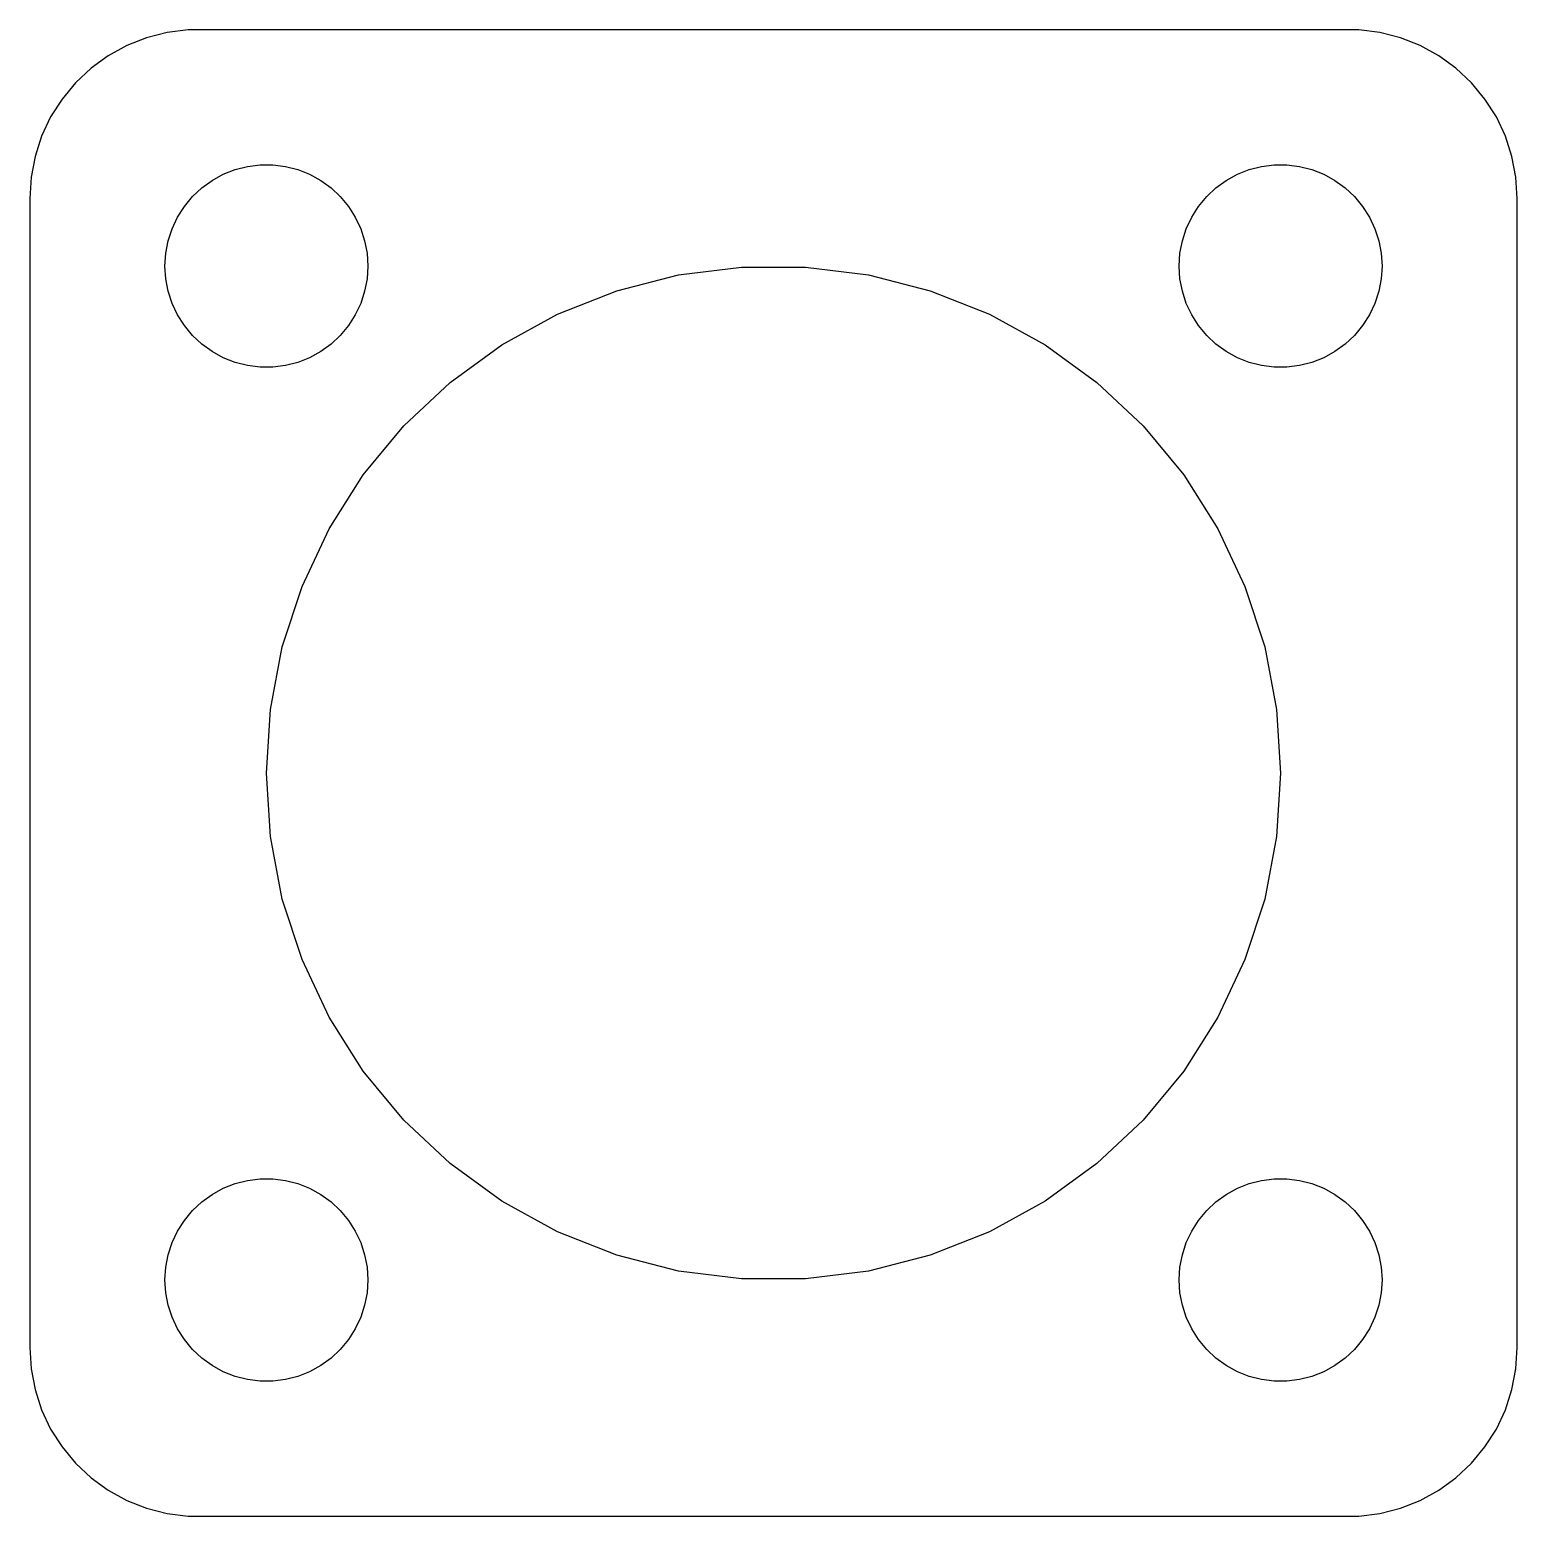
# Model space of a CAD drawing. Header units: metres. Extents: x -22 to 22, y 32 to 76.
import ezdxf

# ---------------------------------------------------------------- set-up
doc = ezdxf.new("R2010")
doc.units = ezdxf.units.M

msp = doc.modelspace()

# ---------------------------------------------------------------- linework, layer by layer
for p, q in [((-18.5451, 75.7553), (-19.1289, 75.5241)), ((-17.9369, 75.9114), (-18.5451, 75.7553)), ((-17.3139, 75.9901), (-17.9369, 75.9114)), ((17.3139, 75.9901), (-17.3139, 75.9901)), ((17.9369, 75.9114), (17.3139, 75.9901)), ((18.5451, 75.7553), (17.9369, 75.9114)), ((19.1289, 75.5241), (18.5451, 75.7553)), ((-19.1289, 75.5241), (-19.6791, 75.2216)), ((19.6791, 75.2216), (19.1289, 75.5241)), ((-20.1871, 74.8526), (-20.6448, 74.4227)), ((-19.6791, 75.2216), (-20.1871, 74.8526)), ((20.1871, 74.8526), (19.6791, 75.2216)), ((20.6448, 74.4227), (20.1871, 74.8526)), ((-20.6448, 74.4227), (-21.0451, 73.9389)), ((21.0451, 73.9389), (20.6448, 74.4227)), ((-21.0451, 73.9389), (-21.3815, 73.4088)), ((21.3815, 73.4088), (21.0451, 73.9389)), ((-21.3815, 73.4088), (-21.6489, 72.8406)), ((21.6489, 72.8406), (21.3815, 73.4088)), ((-21.6489, 72.8406), (-21.8429, 72.2434)), ((21.8429, 72.2434), (21.6489, 72.8406)), ((-21.8429, 72.2434), (-21.9606, 71.6267)), ((21.9606, 71.6267), (21.8429, 72.2434)), ((-16.2773, 71.7145), (-15.927, 71.8532)), ((-15.927, 71.8532), (-15.5621, 71.9469)), ((-15.5621, 71.9469), (-15.1884, 71.9941)), ((-15.1884, 71.9941), (-14.8116, 71.9941)), ((-14.8116, 71.9941), (-14.4379, 71.9469)), ((-14.4379, 71.9469), (-14.0729, 71.8532)), ((-14.0729, 71.8532), (-13.7227, 71.7145)), ((13.7227, 71.7145), (14.0729, 71.8532)), ((14.0729, 71.8532), (14.4379, 71.9469)), ((14.4379, 71.9469), (14.8116, 71.9941)), ((14.8116, 71.9941), (15.1884, 71.9941)), ((15.1884, 71.9941), (15.5621, 71.9469)), ((15.5621, 71.9469), (15.927, 71.8532)), ((15.927, 71.8532), (16.2773, 71.7145)), ((-21.9606, 71.6267), (-22, 71)), ((-17.1869, 71.0536), (-16.9123, 71.3115)), ((-16.9123, 71.3115), (-16.6075, 71.533)), ((-16.6075, 71.533), (-16.2773, 71.7145)), ((-13.7227, 71.7145), (-13.3925, 71.533)), ((-13.3925, 71.533), (-13.0877, 71.3115)), ((-13.0877, 71.3115), (-12.8131, 71.0536)), ((12.8131, 71.0536), (13.0877, 71.3115)), ((13.0877, 71.3115), (13.3925, 71.533)), ((13.3925, 71.533), (13.7227, 71.7145)), ((16.2773, 71.7145), (16.6075, 71.533)), ((16.6075, 71.533), (16.9123, 71.3115)), ((16.9123, 71.3115), (17.1869, 71.0536)), ((22, 71), (21.9606, 71.6267)), ((-22, 71), (-22, 37)), ((-17.427, 70.7634), (-17.1869, 71.0536)), ((-12.8131, 71.0536), (-12.5729, 70.7634)), ((12.5729, 70.7634), (12.8131, 71.0536)), ((17.1869, 71.0536), (17.427, 70.7634)), ((22, 37), (22, 71)), ((-17.7893, 70.1044), (-17.6289, 70.4453)), ((-17.6289, 70.4453), (-17.427, 70.7634)), ((-12.5729, 70.7634), (-12.3711, 70.4453)), ((-12.3711, 70.4453), (-12.2107, 70.1044)), ((12.2107, 70.1044), (12.3711, 70.4453)), ((12.3711, 70.4453), (12.5729, 70.7634)), ((17.427, 70.7634), (17.6289, 70.4453)), ((17.6289, 70.4453), (17.7893, 70.1044)), ((-17.9057, 69.7461), (-17.7893, 70.1044)), ((-12.2107, 70.1044), (-12.0942, 69.7461)), ((12.0942, 69.7461), (12.2107, 70.1044)), ((17.7893, 70.1044), (17.9057, 69.7461)), ((-17.9763, 69.376), (-17.9057, 69.7461)), ((-12.0942, 69.7461), (-12.0237, 69.376)), ((12.0237, 69.376), (12.0942, 69.7461)), ((17.9057, 69.7461), (17.9763, 69.376)), ((-18, 69), (-17.9763, 69.376)), ((-12.0237, 69.376), (-12, 69)), ((12, 69), (12.0237, 69.376)), ((17.9763, 69.376), (18, 69)), ((-17.9763, 68.624), (-18, 69)), ((-12, 69), (-12.0237, 68.624)), ((-4.63525, 68.2658), (-2.81071, 68.7343)), ((-2.81071, 68.7343), (-0.94185, 68.9704)), ((-0.94185, 68.9704), (0.94185, 68.9704)), ((0.94185, 68.9704), (2.81071, 68.7343)), ((2.81071, 68.7343), (4.63525, 68.2658)), ((12.0237, 68.624), (12, 69)), ((18, 69), (17.9763, 68.624)), ((-17.9057, 68.2539), (-17.9763, 68.624)), ((-17.7893, 67.8956), (-17.9057, 68.2539)), ((-12.0942, 68.2539), (-12.2107, 67.8956)), ((-12.0237, 68.624), (-12.0942, 68.2539)), ((-6.38669, 67.5724), (-4.63525, 68.2658)), ((4.63525, 68.2658), (6.38669, 67.5724)), ((12.0942, 68.2539), (12.0237, 68.624)), ((12.2107, 67.8956), (12.0942, 68.2539)), ((17.9057, 68.2539), (17.7893, 67.8956)), ((17.9763, 68.624), (17.9057, 68.2539)), ((-17.6289, 67.5547), (-17.7893, 67.8956)), ((-12.2107, 67.8956), (-12.3711, 67.5547)), ((12.3711, 67.5547), (12.2107, 67.8956)), ((17.7893, 67.8956), (17.6289, 67.5547)), ((-17.427, 67.2366), (-17.6289, 67.5547)), ((-12.3711, 67.5547), (-12.5729, 67.2366)), ((-8.0374, 66.6649), (-6.38669, 67.5724)), ((6.38669, 67.5724), (8.0374, 66.6649)), ((12.5729, 67.2366), (12.3711, 67.5547)), ((17.6289, 67.5547), (17.427, 67.2366)), ((-17.1869, 66.9464), (-17.427, 67.2366)), ((-16.9123, 66.6884), (-17.1869, 66.9464)), ((-12.8131, 66.9464), (-13.0877, 66.6884)), ((-12.5729, 67.2366), (-12.8131, 66.9464)), ((12.8131, 66.9464), (12.5729, 67.2366)), ((13.0877, 66.6884), (12.8131, 66.9464)), ((17.1869, 66.9464), (16.9123, 66.6884)), ((17.427, 67.2366), (17.1869, 66.9464)), ((-16.6075, 66.467), (-16.9123, 66.6884)), ((-16.2773, 66.2855), (-16.6075, 66.467)), ((-13.3925, 66.467), (-13.7227, 66.2855)), ((-13.0877, 66.6884), (-13.3925, 66.467)), ((-9.56136, 65.5577), (-8.0374, 66.6649)), ((8.0374, 66.6649), (9.56136, 65.5577)), ((13.3925, 66.467), (13.0877, 66.6884)), ((13.7227, 66.2855), (13.3925, 66.467)), ((16.6075, 66.467), (16.2773, 66.2855)), ((16.9123, 66.6884), (16.6075, 66.467)), ((-15.927, 66.1468), (-16.2773, 66.2855)), ((-15.5621, 66.0531), (-15.927, 66.1468)), ((-15.1884, 66.0059), (-15.5621, 66.0531)), ((-14.8116, 66.0059), (-15.1884, 66.0059)), ((-14.4379, 66.0531), (-14.8116, 66.0059)), ((-14.0729, 66.1468), (-14.4379, 66.0531)), ((-13.7227, 66.2855), (-14.0729, 66.1468)), ((14.0729, 66.1468), (13.7227, 66.2855)), ((14.4379, 66.0531), (14.0729, 66.1468)), ((14.8116, 66.0059), (14.4379, 66.0531)), ((15.1884, 66.0059), (14.8116, 66.0059)), ((15.5621, 66.0531), (15.1884, 66.0059)), ((15.927, 66.1468), (15.5621, 66.0531)), ((16.2773, 66.2855), (15.927, 66.1468)), ((-10.9345, 64.2682), (-9.56136, 65.5577)), ((9.56136, 65.5577), (10.9345, 64.2682)), ((-12.1353, 62.8168), (-10.9345, 64.2682)), ((10.9345, 64.2682), (12.1353, 62.8168)), ((-13.1446, 61.2263), (-12.1353, 62.8168)), ((12.1353, 62.8168), (13.1446, 61.2263)), ((-13.9466, 59.5219), (-13.1446, 61.2263)), ((13.1446, 61.2263), (13.9466, 59.5219)), ((-14.5287, 57.7303), (-13.9466, 59.5219)), ((13.9466, 59.5219), (14.5287, 57.7303)), ((-14.8817, 55.88), (-14.5287, 57.7303)), ((14.5287, 57.7303), (14.8817, 55.88)), ((-15, 54), (-14.8817, 55.88)), ((14.8817, 55.88), (15, 54)), ((-14.8817, 52.12), (-15, 54)), ((15, 54), (14.8817, 52.12)), ((-14.5287, 50.2697), (-14.8817, 52.12)), ((14.8817, 52.12), (14.5287, 50.2697)), ((-13.9466, 48.4781), (-14.5287, 50.2697)), ((14.5287, 50.2697), (13.9466, 48.4781)), ((-13.1446, 46.7737), (-13.9466, 48.4781)), ((13.9466, 48.4781), (13.1446, 46.7737)), ((-12.1353, 45.1832), (-13.1446, 46.7737)), ((13.1446, 46.7737), (12.1353, 45.1832)), ((-10.9345, 43.7318), (-12.1353, 45.1832)), ((12.1353, 45.1832), (10.9345, 43.7318)), ((-9.56136, 42.4423), (-10.9345, 43.7318)), ((10.9345, 43.7318), (9.56136, 42.4423)), ((-8.0374, 41.3351), (-9.56136, 42.4423)), ((9.56136, 42.4423), (8.0374, 41.3351)), ((-16.2773, 41.7145), (-15.927, 41.8532)), ((-15.927, 41.8532), (-15.5621, 41.9469)), ((-15.5621, 41.9469), (-15.1884, 41.9941)), ((-15.1884, 41.9941), (-14.8116, 41.9941)), ((-14.8116, 41.9941), (-14.4379, 41.9469)), ((-14.4379, 41.9469), (-14.0729, 41.8532)), ((-14.0729, 41.8532), (-13.7227, 41.7145)), ((13.7227, 41.7145), (14.0729, 41.8532)), ((14.0729, 41.8532), (14.4379, 41.9469)), ((14.4379, 41.9469), (14.8116, 41.9941)), ((14.8116, 41.9941), (15.1884, 41.9941)), ((15.1884, 41.9941), (15.5621, 41.9469)), ((15.5621, 41.9469), (15.927, 41.8532)), ((15.927, 41.8532), (16.2773, 41.7145)), ((-16.9123, 41.3116), (-16.6075, 41.533)), ((-16.6075, 41.533), (-16.2773, 41.7145)), ((-13.7227, 41.7145), (-13.3925, 41.533)), ((-13.3925, 41.533), (-13.0877, 41.3116)), ((13.0877, 41.3116), (13.3925, 41.533)), ((13.3925, 41.533), (13.7227, 41.7145)), ((16.2773, 41.7145), (16.6075, 41.533)), ((16.6075, 41.533), (16.9123, 41.3116)), ((-17.427, 40.7634), (-17.1869, 41.0536)), ((-17.1869, 41.0536), (-16.9123, 41.3116)), ((-13.0877, 41.3116), (-12.8131, 41.0536)), ((-12.8131, 41.0536), (-12.5729, 40.7634)), ((-6.38669, 40.4276), (-8.0374, 41.3351)), ((8.0374, 41.3351), (6.38669, 40.4276)), ((12.5729, 40.7634), (12.8131, 41.0536)), ((12.8131, 41.0536), (13.0877, 41.3116)), ((16.9123, 41.3116), (17.1869, 41.0536)), ((17.1869, 41.0536), (17.427, 40.7634)), ((-17.6289, 40.4453), (-17.427, 40.7634)), ((-12.5729, 40.7634), (-12.3711, 40.4453)), ((12.3711, 40.4453), (12.5729, 40.7634)), ((17.427, 40.7634), (17.6289, 40.4453)), ((-17.9057, 39.7461), (-17.7893, 40.1044)), ((-17.7893, 40.1044), (-17.6289, 40.4453)), ((-12.3711, 40.4453), (-12.2107, 40.1044)), ((-12.2107, 40.1044), (-12.0942, 39.7461)), ((-4.63525, 39.7342), (-6.38669, 40.4276)), ((6.38669, 40.4276), (4.63525, 39.7342)), ((12.0942, 39.7461), (12.2107, 40.1044)), ((12.2107, 40.1044), (12.3711, 40.4453)), ((17.6289, 40.4453), (17.7893, 40.1044)), ((17.7893, 40.1044), (17.9057, 39.7461)), ((-17.9763, 39.376), (-17.9057, 39.7461)), ((-12.0942, 39.7461), (-12.0237, 39.376)), ((-2.81071, 39.2657), (-4.63525, 39.7342)), ((4.63525, 39.7342), (2.81071, 39.2657)), ((12.0237, 39.376), (12.0942, 39.7461)), ((17.9057, 39.7461), (17.9763, 39.376)), ((-18, 39), (-17.9763, 39.376)), ((-12.0237, 39.376), (-12, 39)), ((-0.94185, 39.0296), (-2.81071, 39.2657)), ((2.81071, 39.2657), (0.94185, 39.0296)), ((12, 39), (12.0237, 39.376)), ((17.9763, 39.376), (18, 39)), ((-17.9763, 38.624), (-18, 39)), ((-12, 39), (-12.0237, 38.624)), ((0.94185, 39.0296), (-0.94185, 39.0296)), ((12.0237, 38.624), (12, 39)), ((18, 39), (17.9763, 38.624)), ((-17.9057, 38.2539), (-17.9763, 38.624)), ((-12.0237, 38.624), (-12.0942, 38.2539)), ((12.0942, 38.2539), (12.0237, 38.624)), ((17.9763, 38.624), (17.9057, 38.2539)), ((-17.7893, 37.8956), (-17.9057, 38.2539)), ((-17.6289, 37.5547), (-17.7893, 37.8956)), ((-12.2107, 37.8956), (-12.3711, 37.5547)), ((-12.0942, 38.2539), (-12.2107, 37.8956)), ((12.2107, 37.8956), (12.0942, 38.2539)), ((12.3711, 37.5547), (12.2107, 37.8956)), ((17.7893, 37.8956), (17.6289, 37.5547)), ((17.9057, 38.2539), (17.7893, 37.8956)), ((-17.427, 37.2366), (-17.6289, 37.5547)), ((-12.3711, 37.5547), (-12.5729, 37.2366)), ((12.5729, 37.2366), (12.3711, 37.5547)), ((17.6289, 37.5547), (17.427, 37.2366)), ((-22, 37), (-21.9606, 36.3733)), ((-17.1869, 36.9464), (-17.427, 37.2366)), ((-12.5729, 37.2366), (-12.8131, 36.9464)), ((12.8131, 36.9464), (12.5729, 37.2366)), ((17.427, 37.2366), (17.1869, 36.9464)), ((21.9606, 36.3733), (22, 37)), ((-16.9123, 36.6885), (-17.1869, 36.9464)), ((-16.6075, 36.467), (-16.9123, 36.6885)), ((-13.0877, 36.6885), (-13.3925, 36.467)), ((-12.8131, 36.9464), (-13.0877, 36.6885)), ((13.0877, 36.6885), (12.8131, 36.9464)), ((13.3925, 36.467), (13.0877, 36.6885)), ((16.9123, 36.6885), (16.6075, 36.467)), ((17.1869, 36.9464), (16.9123, 36.6885)), ((-21.9606, 36.3733), (-21.8429, 35.7566)), ((-16.2773, 36.2855), (-16.6075, 36.467)), ((-15.927, 36.1468), (-16.2773, 36.2855)), ((-15.5621, 36.0531), (-15.927, 36.1468)), ((-14.0729, 36.1468), (-14.4379, 36.0531)), ((-13.7227, 36.2855), (-14.0729, 36.1468)), ((-13.3925, 36.467), (-13.7227, 36.2855)), ((13.7227, 36.2855), (13.3925, 36.467)), ((14.0729, 36.1468), (13.7227, 36.2855)), ((14.4379, 36.0531), (14.0729, 36.1468)), ((15.927, 36.1468), (15.5621, 36.0531)), ((16.2773, 36.2855), (15.927, 36.1468)), ((16.6075, 36.467), (16.2773, 36.2855)), ((21.8429, 35.7566), (21.9606, 36.3733)), ((-21.8429, 35.7566), (-21.6489, 35.1594)), ((-15.1884, 36.0059), (-15.5621, 36.0531)), ((-14.8116, 36.0059), (-15.1884, 36.0059)), ((-14.4379, 36.0531), (-14.8116, 36.0059)), ((14.8116, 36.0059), (14.4379, 36.0531)), ((15.1884, 36.0059), (14.8116, 36.0059)), ((15.5621, 36.0531), (15.1884, 36.0059)), ((21.6489, 35.1594), (21.8429, 35.7566)), ((-21.6489, 35.1594), (-21.3815, 34.5912)), ((21.3815, 34.5912), (21.6489, 35.1594)), ((-21.3815, 34.5912), (-21.0451, 34.0611)), ((21.0451, 34.0611), (21.3815, 34.5912)), ((-21.0451, 34.0611), (-20.6448, 33.5773)), ((20.6448, 33.5773), (21.0451, 34.0611)), ((-20.6448, 33.5773), (-20.1871, 33.1474)), ((20.1871, 33.1474), (20.6448, 33.5773)), ((-20.1871, 33.1474), (-19.6791, 32.7784)), ((19.6791, 32.7784), (20.1871, 33.1474)), ((-19.6791, 32.7784), (-19.1289, 32.4759)), ((19.1289, 32.4759), (19.6791, 32.7784)), ((-19.1289, 32.4759), (-18.5451, 32.2447)), ((-18.5451, 32.2447), (-17.9369, 32.0886)), ((17.9369, 32.0886), (18.5451, 32.2447)), ((18.5451, 32.2447), (19.1289, 32.4759)), ((-17.9369, 32.0886), (-17.3139, 32.0099)), ((-17.3139, 32.0099), (17.3139, 32.0099)), ((17.3139, 32.0099), (17.9369, 32.0886))]:
    msp.add_line(p, q)

doc.saveas('drawing.dxf')
